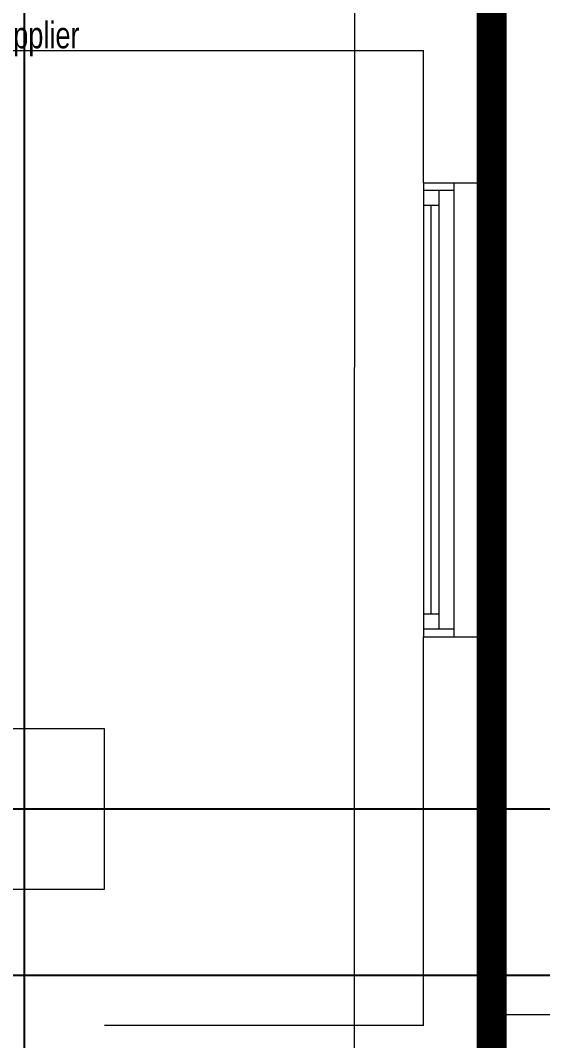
# Model space of a CAD drawing. Header units: metres. Extents: x 75097 to 220695, y -1557923 to -1361206.
# Drawn here: x 173700 to 175427, y -1426653 to -1423281 of the extents above; entities that cross this region are included whole.
import ezdxf

# ---------------------------------------------------------------- set-up
doc = ezdxf.new("R2010")
doc.units = ezdxf.units.M
doc.linetypes.add('DASHED2', pattern=[0.375, 0.25, -0.125])
doc.layers.get('0').update_dxf_attribs({"lineweight": 0})
for name, color, linetype, lineweight in [('A-100 - Copy$0$Aluminum', 8, 'Continuous', 0), ('A-100 - Copy$0$Medical Equipment and Furniture', 8, 'Continuous', 0), ('A-100 - Copy$0$Proj', 8, 'Continuous', 0), ('A-100 - Copy$0$Structure', 8, 'Continuous', 9), ('A-100 - Copy$0$Walls', 8, 'Continuous', 0)]:
    doc.layers.add(name, color=color, linetype=linetype, lineweight=lineweight)
doc.layers.add('A-100 - Copy$0$axes', color=8, linetype='Continuous')
for name, color, linetype, lineweight, true_color in [('E-POWR', 7, 'Continuous', 9, 0x4e7e3e), ('EXF', 7, 'Continuous', 0, 0x4e7e3e), ('REV 01', 7, 'Continuous', 0, 0xe41b4d)]:
    doc.layers.add(name, color=color, linetype=linetype, lineweight=lineweight, true_color=true_color)
doc.styles.add('A-100 - Copy$0$X3G_ENTITY_257CFD', font='swisscl.ttf', dxfattribs={"height": 200})

# ---------------------------------------------------------------- blocks, each defined once
blk = doc.blocks.new('GI-041_dwg__U120-3902841-GI-041')
at = {"layer": 'E-POWR', "flags": 128}
blk.add_lwpolyline([(0.2354, 0.1613), (0.2354, 0.0786), (0.1145, 0.0786)], dxfattribs=at)
blk.add_lwpolyline([(-0.1145, 0), (0.1145, 0), (0.1145, 0.1572), (-0.1145, 0.1572)], close=True, dxfattribs=at)
blk = doc.blocks.new('A-100 - Copy')
at = {"layer": 'A-100 - Copy$0$Aluminum'}
for p, q in [((175033.3, -1423817.7, 0), (175033.3, -1425317.7, 0)), ((175133.3, -1423817.7, 0), (175133.3, -1425317.7, 0)), ((175133.3, -1423842.7, 0), (175033.3, -1423842.7, 0)), ((175083.3, -1423842.7, 0), (175083.3, -1425292.7, 0)), ((175083.3, -1423892.7, 0), (175033.3, -1423892.7, 0)), ((175058.3, -1425242.7, 0), (175058.3, -1423892.7, 0)), ((175083.3, -1425242.7, 0), (175033.3, -1425242.7, 0)), ((175133.3, -1425292.7, 0), (175033.3, -1425292.7, 0))]:
    blk.add_line(p, q, dxfattribs=at)
at = {"layer": 'A-100 - Copy$0$axes'}
for p, q in [((173713.3, -1477303.3, 0), (173713.3, -1391762.7, 0)), ((178940.3, -1425887.7, 2.4), (96042.2, -1425887.7, 2.4)), ((178940.3, -1426437.7, 2.4), (96049.7, -1426437.7, 2.4))]:
    blk.add_line(p, q, dxfattribs=at)
at = {"layer": 'A-100 - Copy$0$Proj'}
blk.add_line((175258.3, -1425317.7, 0), (175258.3, -1423817.7, 0), dxfattribs=at)
at = {"layer": 'A-100 - Copy$0$Structure', "elevation": 0}
blk.add_lwpolyline([(173448.3, -1426152.7), (173978.3, -1426152.7), (173978.3, -1425622.7), (173448.3, -1425622.7)], close=True, dxfattribs=at)
at = {"layer": 'A-100 - Copy$0$Walls'}
for p, q in [((175258.3, -1423817.7, 0), (175258.3, -1422917.7, 0)), ((168262.2, -1423380.6, 0), (175033.3, -1423380.6, 0)), ((175033.3, -1423817.7, 0), (175033.3, -1423380.6, 0)), ((175033.3, -1423817.7, 0), (175258.3, -1423817.7, 0)), ((175033.3, -1426602.7, 0), (175033.3, -1425317.7, 0)), ((175033.3, -1425317.7, 0), (175258.3, -1425317.7, 0)), ((175258.3, -1426802.7, 0), (175258.3, -1425317.7, 0)), ((175033.3, -1426602.7, 0), (173978.3, -1426602.7, 0))]:
    blk.add_line(p, q, dxfattribs=at)
at = {"layer": 'A-100 - Copy$0$Medical Equipment and Furniture', "insert": (172422.6, -1423285.5, 0), "char_height": 87.473, "width": 3260.537, "attachment_point": 2, "style": 'A-100 - Copy$0$X3G_ENTITY_257CFD'}
blk.add_mtext('05 and 06 are wall mounted. Distance from FFL to be provided by supplier', dxfattribs=at)

msp = doc.modelspace()

# ---------------------------------------------------------------- linework, layer by layer
at = {"layer": 'E-POWR', "color": 240, "linetype": 'DASHED2', "ltscale": 500, "true_color": 0xf10e52, "const_width": 100, "elevation": 2.4}
msp.add_lwpolyline([(115298.3, -1413281.4), (159313.3, -1413281.4), (159393.3, -1448612.7), (173978.3, -1448457.7), (173978.3, -1433902.7), (175258.3, -1433902.7), (175258.3, -1404237.7), (173964.3, -1404237.7), (173978.3, -1396822.7), (166814.4, -1396822.7), (166814.4, -1395572.7), (144628.7, -1395572.7), (144628.7, -1391327.7), (116969, -1391327.7), (116997.3, -1391802.7)], dxfattribs=at)
at = {"layer": 'EXF', "color": 85}
msp.add_lwpolyline([(161785, -1395991.1), (161904.6, -1396128.5), (165976.8, -1396128.5), (165976.8, -1397607.5), (172947.6, -1397607.5), (173101.3, -1397241.1), (173200, -1397607.5), (173200, -1421773.1), (174564.6, -1421773.1), (174839.8, -1421910.7), (174805.1, -1421939.9), (174803.5, -1426913.3), (173771.1, -1426913.3), (173753.9, -1426896.1), (173737, -1426913), (164536.3, -1426913.3), (164536.3, -1420424.4)], dxfattribs=at)

# ---------------------------------------------------------------- block references
at = {"color": 85, "xscale": 2127.341102341351, "yscale": 2127.341102341351, "zscale": 2127.341102341351}
msp.add_blockref('GI-041_dwg__U120-3902841-GI-041', (175501.9, -1426901.8, 0), dxfattribs=at)

# ---------------------------------------------------------------- next in the draw order: block references
msp.add_blockref('A-100 - Copy', (0, 0))

# ---------------------------------------------------------------- next in the draw order: linework, layer by layer
at = {"layer": 'REV 01', "color": 3, "elevation": 0}
msp.add_lwpolyline([(175568.7, -1422375.7, 0, 102.1, -0.520567), (175585.1, -1423396.2, 0, 102.1, -0.520567), (175601.6, -1424416.7, 0, 102.1, -0.520567), (175618.1, -1425437.1, 0, 102.1, -0.520567), (175634.6, -1426457.6, 0, 102.1, -0.520567), (174959.6, -1426781.2, 0, 102.1, -0.520567), (173939.2, -1426756.8, 0, 102.1, -0.520567), (172918.9, -1426732.4, 0, 102.1, -0.520567), (171898.6, -1426708, 0, 102.1, -0.520567), (170878.3, -1426683.6, 0, 102.1, -0.520567), (169858, -1426659.2, 0, 102.1, -0.520567), (168837.7, -1426634.8, 0, 102.1, -0.520567), (167817.4, -1426610.4, 0, 102.1, -0.520567), (166797.1, -1426586, 0, 102.1, -0.520567), (165776.8, -1426561.6, 0, 102.1, -0.520567), (164756.5, -1426537.2, 0, 102.1, -0.520567), (163736.1, -1426512.8, 0, 102.1, -0.520567), (162715.8, -1426488.4, 0, 102.1, -0.520567), (161926.3, -1426235, 0, 102.1, -0.520567), (161909.8, -1425214.6, 0, 102.1, -0.520567), (161893.3, -1424194.1, 0, 102.1, -0.520567), (161876.9, -1423173.6, 0, 102.1, -0.520567)], format="xyseb", dxfattribs=at)

doc.saveas('drawing.dxf')
